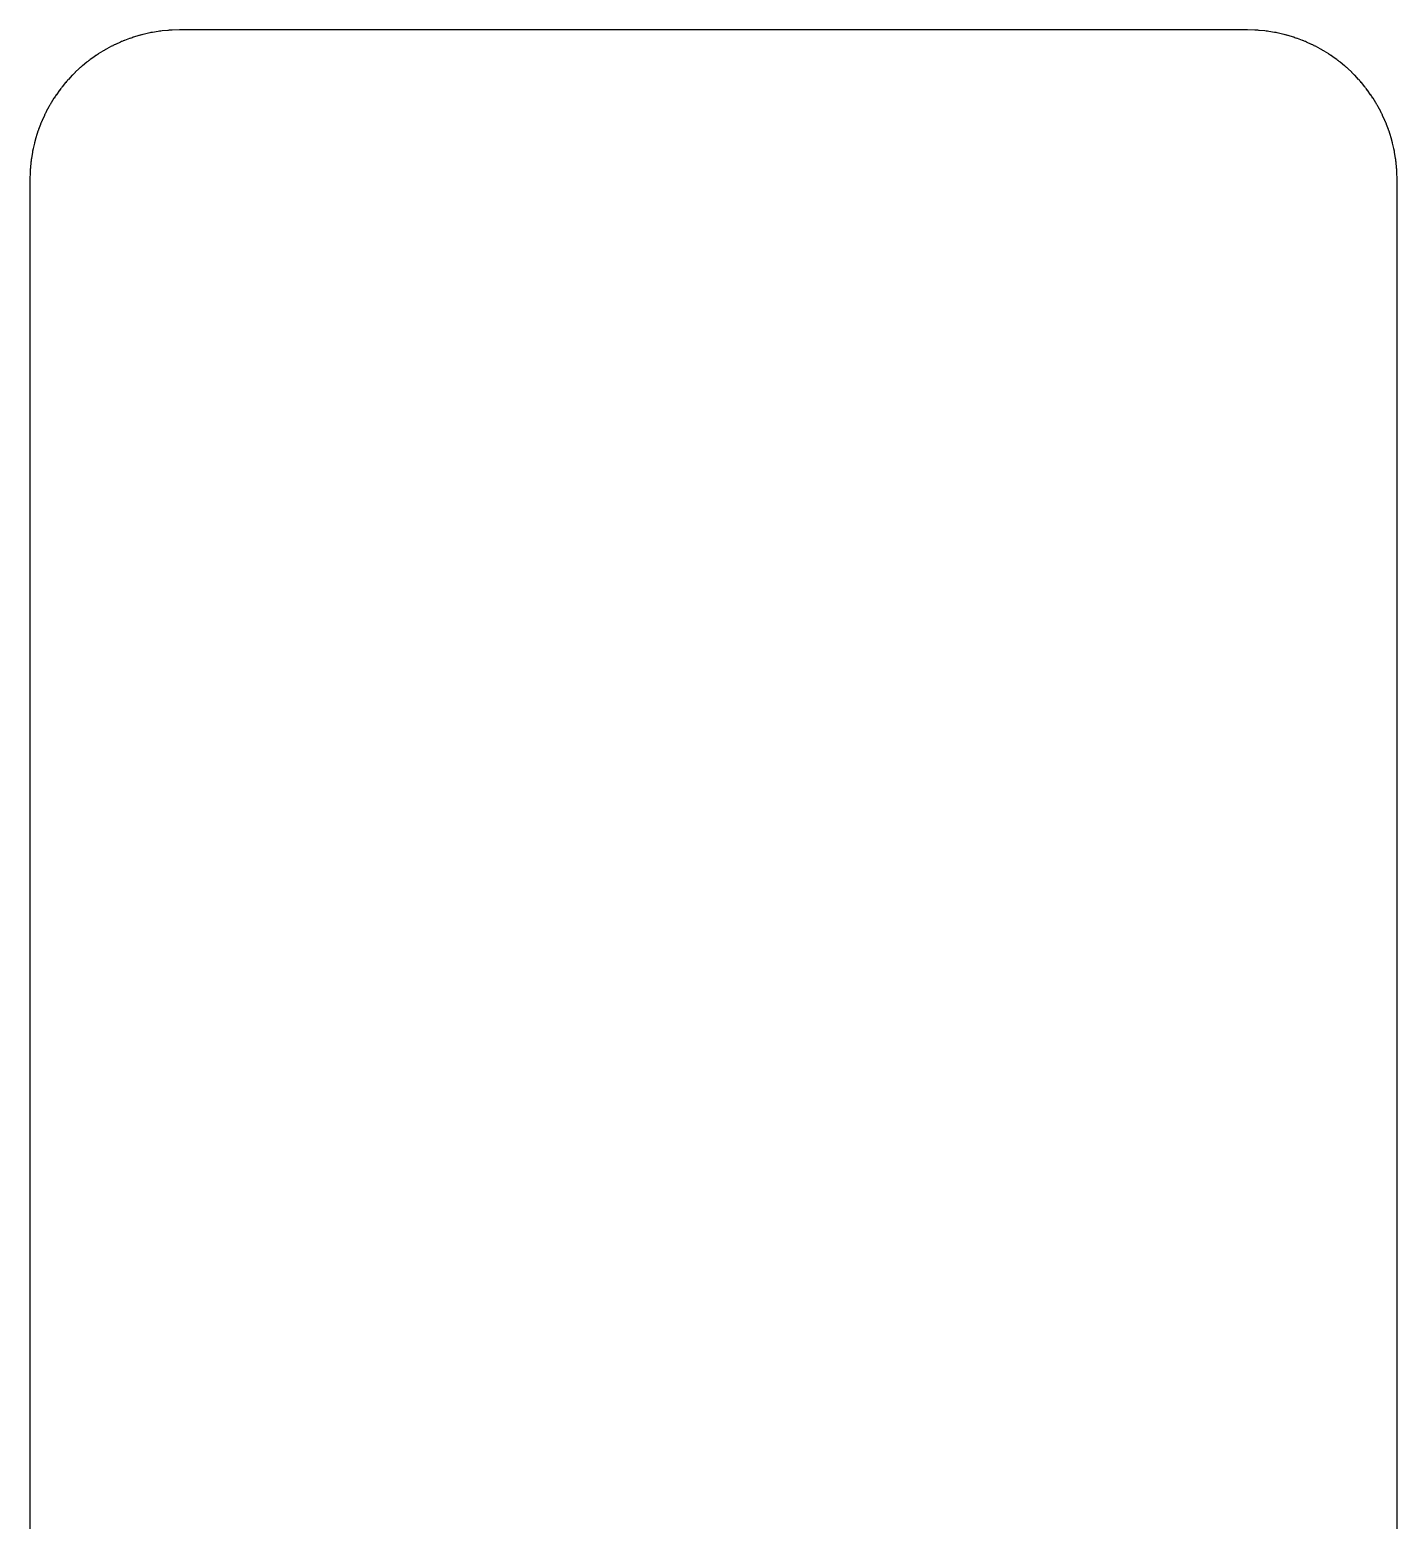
# Model space of a CAD drawing. Header units: millimetres. Extents: x -35 to 35, y -70 to 62.
# Drawn here: x -30.1 to 30.1, y -4 to 61.6 of the extents above; entities that cross this region are included whole.
import ezdxf

# ---------------------------------------------------------------- set-up
doc = ezdxf.new("R2010")
doc.units = ezdxf.units.MM

msp = doc.modelspace()

# ---------------------------------------------------------------- linework, layer by layer
at = {"layer": 'CUT'}
msp.add_lwpolyline([(30.1, -29.7455), (30.1, 54.9133), (30.1, 54.9198), (30.0998, 54.9427), (30.0997, 54.9493), (30.0993, 54.9722), (30.0992, 54.9787), (30.0986, 55.0016), (30.0984, 55.0081), (30.0877, 55.3367), (30.0872, 55.3498), (30.0849, 55.3956), (30.0842, 55.4086), (30.0812, 55.4543), (30.0802, 55.4673), (30.0765, 55.513), (30.0753, 55.526), (30.0516, 55.7669), (30.0502, 55.7799), (30.0449, 55.8254), (30.0433, 55.8384), (30.0374, 55.8837), (30.0356, 55.8967), (30.0288, 55.942), (30.0268, 55.9549), (29.9874, 56.1937), (29.9851, 56.2066), (29.9769, 56.2517), (29.9745, 56.2646), (29.9656, 56.3094), (29.9629, 56.3222), (29.9532, 56.367), (29.9504, 56.3798), (29.8954, 56.6155), (29.8923, 56.6282), (29.8812, 56.6726), (29.8779, 56.6853), (29.8661, 56.7295), (29.8626, 56.7421), (29.85, 56.7861), (29.8463, 56.7987), (29.7761, 57.0303), (29.7722, 57.0428), (29.7582, 57.0864), (29.754, 57.0988), (29.7393, 57.1421), (29.735, 57.1545), (29.7196, 57.1976), (29.7151, 57.2099), (29.6298, 57.4364), (29.6251, 57.4486), (29.6083, 57.4912), (29.6034, 57.5034), (29.5859, 57.5456), (29.5808, 57.5577), (29.5626, 57.5997), (29.5573, 57.6116), (29.4574, 57.8321), (29.4519, 57.844), (29.4323, 57.8854), (29.4266, 57.8972), (29.4064, 57.9382), (29.4005, 57.9499), (29.3796, 57.9906), (29.3735, 58.0022), (29.2594, 58.2157), (29.2531, 58.2272), (29.2309, 58.2672), (29.2244, 58.2786), (29.2016, 58.3182), (29.1949, 58.3295), (29.1714, 58.3688), (29.1645, 58.3799), (29.0367, 58.5855), (29.0297, 58.5965), (29.0049, 58.635), (28.9977, 58.646), (28.9723, 58.684), (28.965, 58.6948), (28.9389, 58.7325), (28.9314, 58.7432), (28.7904, 58.9399), (28.7827, 58.9505), (28.7554, 58.9873), (28.7475, 58.9977), (28.7197, 59.034), (28.7116, 59.0443), (28.6831, 59.0802), (28.6749, 59.0904), (28.5214, 59.2775), (28.513, 59.2875), (28.4833, 59.3225), (28.4748, 59.3324), (28.4447, 59.3668), (28.4359, 59.3765), (28.4052, 59.4105), (28.3963, 59.4201), (28.2309, 59.5967), (28.2218, 59.6062), (28.19, 59.6391), (28.1808, 59.6485), (28.1485, 59.6808), (28.1391, 59.69), (28.1062, 59.7218), (28.0967, 59.7309), (27.9201, 59.8963), (27.9105, 59.9052), (27.8765, 59.9359), (27.8668, 59.9447), (27.8324, 59.9748), (27.8225, 59.9833), (27.7875, 60.013), (27.7775, 60.0214), (27.5904, 60.1749), (27.5802, 60.1831), (27.5443, 60.2116), (27.534, 60.2197), (27.4977, 60.2475), (27.4873, 60.2554), (27.4505, 60.2827), (27.4399, 60.2904), (27.2432, 60.4314), (27.2325, 60.4389), (27.1948, 60.465), (27.184, 60.4723), (27.146, 60.4977), (27.135, 60.5049), (27.0965, 60.5297), (27.0855, 60.5367), (26.8799, 60.6645), (26.8688, 60.6714), (26.8295, 60.6949), (26.8182, 60.7016), (26.7786, 60.7244), (26.7672, 60.7309), (26.7272, 60.7531), (26.7157, 60.7594), (26.5022, 60.8735), (26.4906, 60.8796), (26.4499, 60.9005), (26.4382, 60.9064), (26.3972, 60.9266), (26.3854, 60.9323), (26.344, 60.9519), (26.3321, 60.9574), (26.1116, 61.0573), (26.0997, 61.0626), (26.0577, 61.0808), (26.0456, 61.0859), (26.0034, 61.1034), (25.9912, 61.1083), (25.9486, 61.1251), (25.9364, 61.1298), (25.7099, 61.2151), (25.6976, 61.2196), (25.6545, 61.235), (25.6421, 61.2393), (25.5988, 61.254), (25.5864, 61.2582), (25.5428, 61.2722), (25.5303, 61.2761), (25.2987, 61.3463), (25.2861, 61.35), (25.2421, 61.3626), (25.2295, 61.3661), (25.1853, 61.3779), (25.1726, 61.3812), (25.1282, 61.3923), (25.1155, 61.3954), (24.8798, 61.4504), (24.867, 61.4532), (24.8222, 61.4629), (24.8094, 61.4656), (24.7646, 61.4745), (24.7517, 61.4769), (24.7066, 61.4851), (24.6937, 61.4874), (24.4549, 61.5268), (24.442, 61.5288), (24.3967, 61.5356), (24.3837, 61.5374), (24.3384, 61.5433), (24.3254, 61.5449), (24.2799, 61.5502), (24.2669, 61.5516), (24.026, 61.5753), (24.013, 61.5765), (23.9673, 61.5802), (23.9543, 61.5812), (23.9086, 61.5842), (23.8956, 61.5849), (23.8498, 61.5872), (23.8367, 61.5877), (23.5081, 61.5984), (23.5016, 61.5986), (23.4787, 61.5992), (23.4722, 61.5993), (23.4493, 61.5997), (23.4427, 61.5998), (23.4198, 61.6), (23.4133, 61.6), (-23.4133, 61.6), (-23.4198, 61.6), (-23.4427, 61.5998), (-23.4493, 61.5997), (-23.4722, 61.5993), (-23.4787, 61.5992), (-23.5016, 61.5986), (-23.5081, 61.5984), (-23.8367, 61.5877), (-23.8498, 61.5872), (-23.8956, 61.5849), (-23.9086, 61.5842), (-23.9543, 61.5812), (-23.9673, 61.5802), (-24.013, 61.5765), (-24.026, 61.5753), (-24.2669, 61.5516), (-24.2799, 61.5502), (-24.3254, 61.5449), (-24.3384, 61.5433), (-24.3837, 61.5374), (-24.3967, 61.5356), (-24.442, 61.5288), (-24.4549, 61.5268), (-24.6937, 61.4874), (-24.7066, 61.4851), (-24.7517, 61.4769), (-24.7646, 61.4745), (-24.8094, 61.4656), (-24.8222, 61.4629), (-24.867, 61.4532), (-24.8798, 61.4504), (-25.1155, 61.3954), (-25.1282, 61.3923), (-25.1726, 61.3812), (-25.1853, 61.3779), (-25.2295, 61.3661), (-25.2421, 61.3626), (-25.2861, 61.35), (-25.2987, 61.3463), (-25.5303, 61.2761), (-25.5428, 61.2722), (-25.5864, 61.2582), (-25.5988, 61.254), (-25.6421, 61.2393), (-25.6545, 61.235), (-25.6976, 61.2196), (-25.7099, 61.2151), (-25.9364, 61.1298), (-25.9486, 61.1251), (-25.9912, 61.1083), (-26.0034, 61.1034), (-26.0456, 61.0859), (-26.0577, 61.0808), (-26.0997, 61.0626), (-26.1116, 61.0573), (-26.3321, 60.9574), (-26.344, 60.9519), (-26.3854, 60.9323), (-26.3972, 60.9266), (-26.4382, 60.9064), (-26.4499, 60.9005), (-26.4906, 60.8796), (-26.5022, 60.8735), (-26.7157, 60.7594), (-26.7272, 60.7531), (-26.7672, 60.7309), (-26.7786, 60.7244), (-26.8182, 60.7016), (-26.8295, 60.6949), (-26.8688, 60.6714), (-26.8799, 60.6645), (-27.0855, 60.5367), (-27.0965, 60.5297), (-27.135, 60.5049), (-27.146, 60.4977), (-27.184, 60.4723), (-27.1948, 60.465), (-27.2325, 60.4389), (-27.2432, 60.4314), (-27.4399, 60.2904), (-27.4505, 60.2827), (-27.4873, 60.2554), (-27.4977, 60.2475), (-27.534, 60.2197), (-27.5443, 60.2116), (-27.5802, 60.1831), (-27.5904, 60.1749), (-27.7775, 60.0214), (-27.7875, 60.013), (-27.8225, 59.9833), (-27.8324, 59.9748), (-27.8668, 59.9447), (-27.8765, 59.9359), (-27.9105, 59.9052), (-27.9201, 59.8963), (-28.0967, 59.7309), (-28.1062, 59.7218), (-28.1391, 59.69), (-28.1485, 59.6808), (-28.1808, 59.6485), (-28.19, 59.6391), (-28.2218, 59.6062), (-28.2309, 59.5967), (-28.3963, 59.4201), (-28.4052, 59.4105), (-28.4359, 59.3765), (-28.4447, 59.3668), (-28.4748, 59.3324), (-28.4833, 59.3225), (-28.513, 59.2875), (-28.5214, 59.2775), (-28.6749, 59.0904), (-28.6831, 59.0802), (-28.7116, 59.0443), (-28.7197, 59.034), (-28.7475, 58.9977), (-28.7554, 58.9873), (-28.7827, 58.9505), (-28.7904, 58.9399), (-28.9314, 58.7432), (-28.9389, 58.7325), (-28.965, 58.6948), (-28.9723, 58.684), (-28.9977, 58.646), (-29.0049, 58.635), (-29.0297, 58.5965), (-29.0367, 58.5855), (-29.1645, 58.3799), (-29.1714, 58.3688), (-29.1949, 58.3295), (-29.2016, 58.3182), (-29.2244, 58.2786), (-29.2309, 58.2672), (-29.2531, 58.2272), (-29.2594, 58.2157), (-29.3735, 58.0022), (-29.3796, 57.9906), (-29.4005, 57.9499), (-29.4064, 57.9382), (-29.4266, 57.8972), (-29.4323, 57.8854), (-29.4519, 57.844), (-29.4574, 57.8321), (-29.5573, 57.6116), (-29.5626, 57.5997), (-29.5808, 57.5577), (-29.5859, 57.5456), (-29.6034, 57.5034), (-29.6083, 57.4912), (-29.6251, 57.4486), (-29.6298, 57.4364), (-29.7151, 57.2099), (-29.7196, 57.1976), (-29.735, 57.1545), (-29.7393, 57.1421), (-29.754, 57.0988), (-29.7582, 57.0864), (-29.7722, 57.0428), (-29.7761, 57.0303), (-29.8463, 56.7987), (-29.85, 56.7861), (-29.8626, 56.7421), (-29.8661, 56.7295), (-29.8779, 56.6853), (-29.8812, 56.6726), (-29.8923, 56.6282), (-29.8954, 56.6155), (-29.9504, 56.3798), (-29.9532, 56.367), (-29.9629, 56.3222), (-29.9656, 56.3094), (-29.9745, 56.2646), (-29.9769, 56.2517), (-29.9851, 56.2066), (-29.9874, 56.1937), (-30.0268, 55.9549), (-30.0288, 55.942), (-30.0356, 55.8967), (-30.0374, 55.8837), (-30.0433, 55.8384), (-30.0449, 55.8254), (-30.0502, 55.7799), (-30.0516, 55.7669), (-30.0753, 55.526), (-30.0765, 55.513), (-30.0802, 55.4673), (-30.0812, 55.4543), (-30.0842, 55.4086), (-30.0849, 55.3956), (-30.0872, 55.3498), (-30.0877, 55.3367), (-30.0984, 55.0081), (-30.0986, 55.0016), (-30.0992, 54.9787), (-30.0993, 54.9722), (-30.0997, 54.9493), (-30.0998, 54.9427), (-30.1, 54.9198), (-30.1, 54.9133), (-30.1, -29.7455)], dxfattribs=at)

doc.saveas('drawing.dxf')
